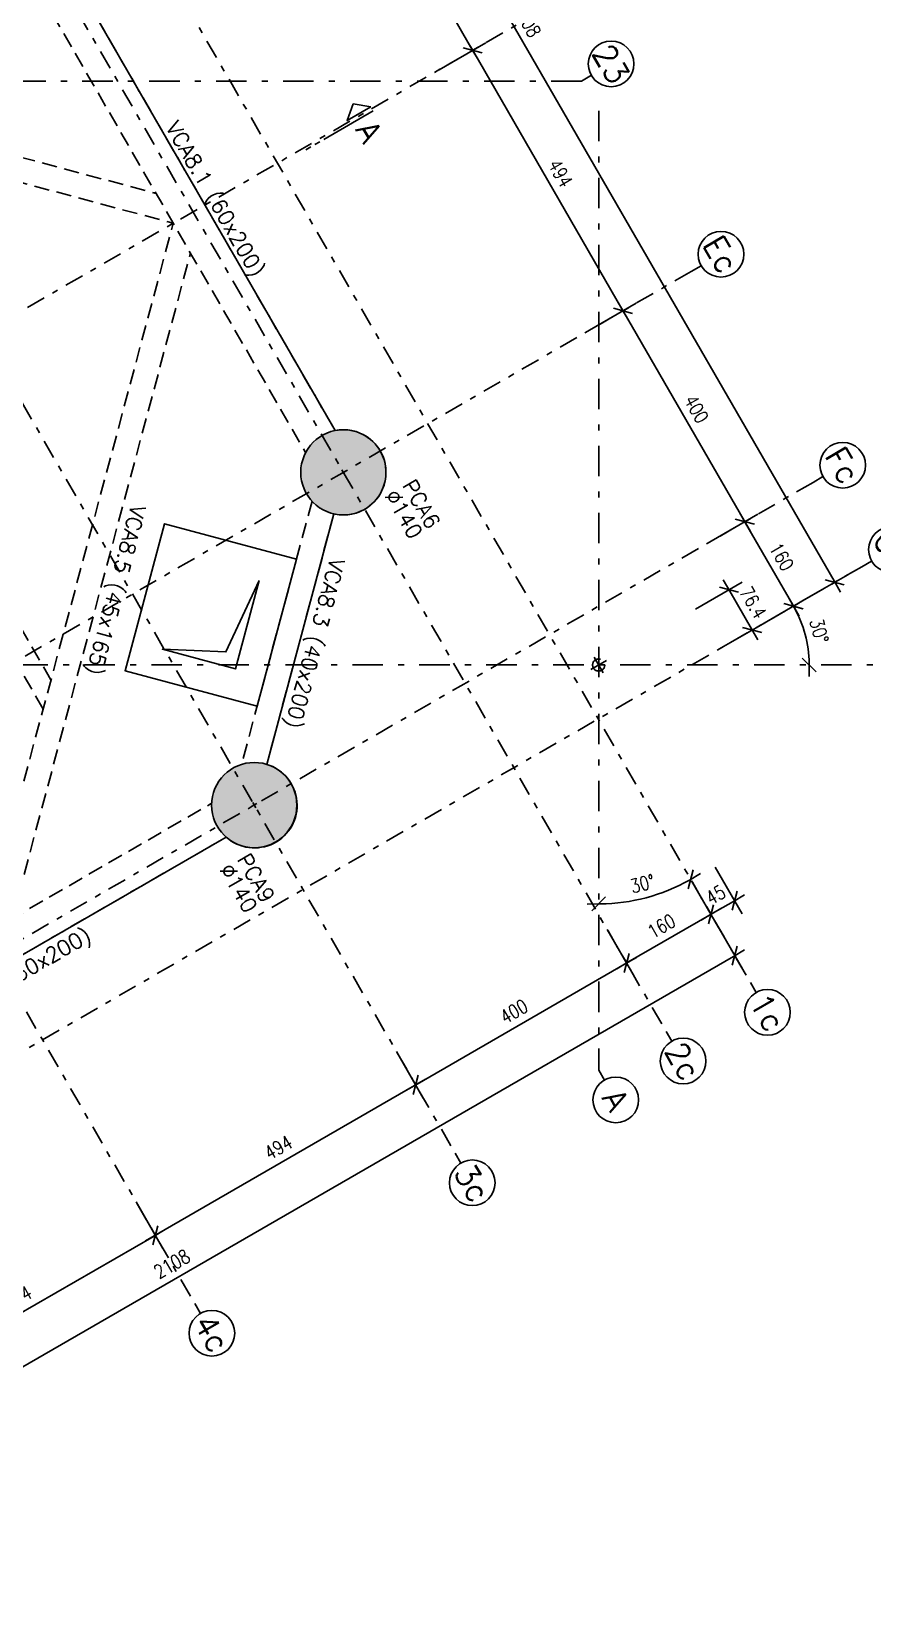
# Model space of a CAD drawing. Header units: metres. Extents: x 661733 to 661987, y 8168511 to 8168781.
# Drawn here: x 661914.53 to 661928.34, y 8168569.17 to 8168595.19 of the extents above; entities that cross this region are included whole.
import ezdxf
from ezdxf.enums import TextEntityAlignment as Align

# ---------------------------------------------------------------- set-up
doc = ezdxf.new("R2010")
doc.units = ezdxf.units.M
doc.header["$MEASUREMENT"] = 0
doc.linetypes.add('SPX-CAMPANARIO$0$DASHDOT2', pattern=[0.5, 0.25, -0.125, 0, -0.125])
doc.linetypes.add('SPX-CAMPANARIO$0$HIDDEN2', pattern=[0.1875, 0.125, -0.0625])
doc.layers.get('0').update_dxf_attribs({"linetype": 'CONTINUOUS'})
doc.layers.get('Defpoints').update_dxf_attribs({"linetype": 'CONTINUOUS'})
for name, color, linetype in [('SPX-CAMPANARIO$0$SP 00 Me1', 9, 'SPX-CAMPANARIO$0$DASHDOT2'), ('SPX-CAMPANARIO$0$SP0Me1', 9, 'SPX-CAMPANARIO$0$DASHDOT2'), ('SPX-CAMPANARIO$0$SP1CRT1', 3, 'CONTINUOUS'), ('SPX-CAMPANARIO$0$SP1INV1', 5, 'SPX-CAMPANARIO$0$HIDDEN2'), ('SPX-CAMPANARIO$0$SP1VST1', 2, 'CONTINUOUS'), ('SPX-CAMPANARIO$0$SP1VST3', 5, 'CONTINUOUS'), ('SPX-CAMPANARIO$0$SP3HT2', 254, 'CONTINUOUS'), ('SPX-CAMPANARIO$0$SP4DIM1', 5, 'CONTINUOUS'), ('SPX-CAMPANARIO$0$SP4TXT 2', 2, 'CONTINUOUS'), ('SPX-CAMPANARIO$0$SP4TXT4', 4, 'CONTINUOUS')]:
    doc.layers.add(name, color=color, linetype=linetype)
doc.styles.add('SPX-CAMPANARIO$0$SP_T-Geral', font='romans.shx')
doc.styles.add('SPX-CAMPANARIO$0$SP_TD_w.8', font='romans.shx', dxfattribs={"width": 0.8})
doc.dimstyles.new('SPX-CAMPANARIO$0$SP_D125cm_18', dxfattribs={"dimtxt": 0.225, "dimasz": 0.025, "dimexe": 0.25, "dimexo": 0.125, "dimgap": 0.125, "dimtad": 1, "dimdec": 1, "dimlfac": 100, "dimdsep": 46, "dimtxsty": 'SPX-CAMPANARIO$0$SP_TD_w.8', "dimblk": 'SPX-CAMPANARIO$0$TIC', "dimcen": 0.0125, "dimdle": 0.125, "dimclrt": 2, "dimadec": 3, "dimazin": 2, "dimtfac": 1, "dimtdec": 1, "dimtmove": 0, "dimatfit": 3, "dimfxl": 0.2, "dimtolj": 1, "dimtzin": 0, "dimarcsym": 0})

# ---------------------------------------------------------------- blocks, each defined once
blk = doc.blocks.new('SPX-CAMPANARIO$0$TIC')
at = {"color": 2, "linetype": 'Continuous'}
blk.add_line((4.6, 4.6), (-4.6, -4.6), dxfattribs=at)
at = {"color": 5}
blk.add_line((-1, 0), (7.5, 0), dxfattribs=at)
blk = doc.blocks.new('*D57')
at = {"layer": 'Defpoints', "color": 0, "linetype": 'Continuous', "transparency": 16777216}
for p in [(-3.938, 0), (-3.178, 0), (-3.178, -2.725)]:
    blk.add_point(p, dxfattribs=at)
at = {"layer": 'SPX-CAMPANARIO$0$SP4DIM1', "color": 0, "linetype": 'Continuous', "lineweight": -2, "transparency": 16777216}
for p, q in [((-3.303, 0), (-4.188, 0)), ((-3.938, -2.7), (-3.938, -0.025)), ((-3.303, -2.725), (-4.188, -2.725))]:
    blk.add_line(p, q, dxfattribs=at)
at = {"layer": 'SPX-CAMPANARIO$0$SP4DIM1', "color": 0, "linetype": 'Continuous', "lineweight": -2, "transparency": 16777216, "xscale": 0.025, "yscale": 0.025, "zscale": 0.025}
for p, rotation in [((-3.938, 0), 90), ((-3.938, -2.725), 270)]:
    blk.add_blockref('SPX-CAMPANARIO$0$TIC', p, dxfattribs=dict(at, rotation=rotation))
at = {"layer": 'SPX-CAMPANARIO$0$SP4DIM1', "color": 2, "linetype": 'Continuous', "transparency": 16777216, "insert": (-4.175, -1.363), "char_height": 0.225, "attachment_point": 5, "rotation": 90, "style": 'SPX-CAMPANARIO$0$SP_TD_w.8'}
blk.add_mtext('\\A1;273', dxfattribs=at)
blk = doc.blocks.new('*D58')
at = {"layer": 'Defpoints', "color": 0, "linetype": 'Continuous', "transparency": 16777216}
for p in [(-3.178, 2.725), (-3.938, 0), (-3.178, 0)]:
    blk.add_point(p, dxfattribs=at)
at = {"layer": 'SPX-CAMPANARIO$0$SP4DIM1', "color": 0, "linetype": 'Continuous', "lineweight": -2, "transparency": 16777216}
for p, q in [((-3.303, 2.725), (-4.188, 2.725)), ((-3.938, 2.7), (-3.938, 0.025)), ((-3.303, 0), (-4.188, 0))]:
    blk.add_line(p, q, dxfattribs=at)
at = {"layer": 'SPX-CAMPANARIO$0$SP4DIM1', "color": 0, "linetype": 'Continuous', "lineweight": -2, "transparency": 16777216, "xscale": 0.025, "yscale": 0.025, "zscale": 0.025}
for p, rotation in [((-3.938, 2.725), 90), ((-3.938, 0), 270)]:
    blk.add_blockref('SPX-CAMPANARIO$0$TIC', p, dxfattribs=dict(at, rotation=rotation))
at = {"layer": 'SPX-CAMPANARIO$0$SP4DIM1', "color": 2, "linetype": 'Continuous', "transparency": 16777216, "insert": (-4.175, 1.362), "char_height": 0.225, "attachment_point": 5, "rotation": 90, "style": 'SPX-CAMPANARIO$0$SP_TD_w.8'}
blk.add_mtext('\\A1;273', dxfattribs=at)
blk = doc.blocks.new('*U61')
at = {"layer": 'SPX-CAMPANARIO$0$SP 00 Me1', "color": 0, "linetype": 'Continuous'}
blk.add_line((0, -0.15), (0, 0), dxfattribs=at)
blk.add_circle((0, -0.45), 0.3, dxfattribs=at)
at = {"layer": 'SPX-CAMPANARIO$0$SP 00 Me1', "color": 0, "linetype": 'Continuous', "style": 'SPX-CAMPANARIO$0$SP_T-Geral'}
blk.add_attdef('EIXO?', text='', height=0.3, dxfattribs=at).set_placement((0, -0.45), align=Align.MIDDLE_CENTER)
blk = doc.blocks.new('*D78')
at = {"layer": 'Defpoints', "color": 0, "linetype": 'Continuous', "transparency": 16777216}
for p in [(10.539, 15.027), (-10.539, 14.267), (10.539, 14.267)]:
    blk.add_point(p, dxfattribs=at)
at = {"layer": 'SPX-CAMPANARIO$0$SP4DIM1', "color": 0, "linetype": 'Continuous', "lineweight": -2, "transparency": 16777216}
for p, q in [((-10.539, 14.392), (-10.539, 15.277)), ((10.539, 14.392), (10.539, 15.277)), ((-10.514, 15.027), (10.514, 15.027))]:
    blk.add_line(p, q, dxfattribs=at)
at = {"layer": 'SPX-CAMPANARIO$0$SP4DIM1', "color": 0, "linetype": 'Continuous', "lineweight": -2, "transparency": 16777216, "xscale": 0.025, "yscale": 0.025, "zscale": 0.025, "rotation": 180}
blk.add_blockref('SPX-CAMPANARIO$0$TIC', (-10.539, 15.027), dxfattribs=at)
at = {"layer": 'SPX-CAMPANARIO$0$SP4DIM1', "color": 0, "linetype": 'Continuous', "lineweight": -2, "transparency": 16777216, "xscale": 0.025, "yscale": 0.025, "zscale": 0.025}
blk.add_blockref('SPX-CAMPANARIO$0$TIC', (10.539, 15.027), dxfattribs=at)
at = {"layer": 'SPX-CAMPANARIO$0$SP4DIM1', "color": 2, "linetype": 'Continuous', "transparency": 16777216, "insert": (0, 15.264), "char_height": 0.225, "attachment_point": 5, "style": 'SPX-CAMPANARIO$0$SP_TD_w.8'}
blk.add_mtext('\\A1;2108', dxfattribs=at)
blk = doc.blocks.new('*D80')
at = {"layer": 'Defpoints', "color": 0, "linetype": 'Continuous', "transparency": 16777216}
for p in [(0, 14.244), (-4.939, 13.484), (0, 13.484)]:
    blk.add_point(p, dxfattribs=at)
at = {"layer": 'SPX-CAMPANARIO$0$SP4DIM1', "color": 0, "linetype": 'Continuous', "lineweight": -2, "transparency": 16777216}
for p, q in [((-4.939, 13.609), (-4.939, 14.494)), ((0, 13.609), (0, 14.494)), ((-4.914, 14.244), (-0.025, 14.244))]:
    blk.add_line(p, q, dxfattribs=at)
at = {"layer": 'SPX-CAMPANARIO$0$SP4DIM1', "color": 0, "linetype": 'Continuous', "lineweight": -2, "transparency": 16777216, "xscale": 0.025, "yscale": 0.025, "zscale": 0.025, "rotation": 180}
blk.add_blockref('SPX-CAMPANARIO$0$TIC', (-4.939, 14.244), dxfattribs=at)
at = {"layer": 'SPX-CAMPANARIO$0$SP4DIM1', "color": 0, "linetype": 'Continuous', "lineweight": -2, "transparency": 16777216, "xscale": 0.025, "yscale": 0.025, "zscale": 0.025}
blk.add_blockref('SPX-CAMPANARIO$0$TIC', (0, 14.244), dxfattribs=at)
at = {"layer": 'SPX-CAMPANARIO$0$SP4DIM1', "color": 2, "linetype": 'Continuous', "transparency": 16777216, "insert": (-2.47, 14.481), "char_height": 0.225, "attachment_point": 5, "style": 'SPX-CAMPANARIO$0$SP_TD_w.8'}
blk.add_mtext('\\A1;494', dxfattribs=at)
blk = doc.blocks.new('*D81')
at = {"layer": 'Defpoints', "color": 0, "linetype": 'Continuous', "transparency": 16777216}
for p in [(4.939, 14.244), (0, 13.484), (4.939, 13.484)]:
    blk.add_point(p, dxfattribs=at)
at = {"layer": 'SPX-CAMPANARIO$0$SP4DIM1', "color": 0, "linetype": 'Continuous', "lineweight": -2, "transparency": 16777216}
for p, q in [((0, 13.609), (0, 14.494)), ((4.939, 13.609), (4.939, 14.494)), ((0.025, 14.244), (4.914, 14.244))]:
    blk.add_line(p, q, dxfattribs=at)
at = {"layer": 'SPX-CAMPANARIO$0$SP4DIM1', "color": 0, "linetype": 'Continuous', "lineweight": -2, "transparency": 16777216, "xscale": 0.025, "yscale": 0.025, "zscale": 0.025, "rotation": 180}
blk.add_blockref('SPX-CAMPANARIO$0$TIC', (0, 14.244), dxfattribs=at)
at = {"layer": 'SPX-CAMPANARIO$0$SP4DIM1', "color": 0, "linetype": 'Continuous', "lineweight": -2, "transparency": 16777216, "xscale": 0.025, "yscale": 0.025, "zscale": 0.025}
blk.add_blockref('SPX-CAMPANARIO$0$TIC', (4.939, 14.244), dxfattribs=at)
at = {"layer": 'SPX-CAMPANARIO$0$SP4DIM1', "color": 2, "linetype": 'Continuous', "transparency": 16777216, "insert": (2.47, 14.481), "char_height": 0.225, "attachment_point": 5, "style": 'SPX-CAMPANARIO$0$SP_TD_w.8'}
blk.add_mtext('\\A1;494', dxfattribs=at)
blk = doc.blocks.new('*D82')
at = {"layer": 'Defpoints', "color": 0, "linetype": 'Continuous', "transparency": 16777216}
for p in [(8.939, 14.244), (4.939, 13.484), (8.939, 13.484)]:
    blk.add_point(p, dxfattribs=at)
at = {"layer": 'SPX-CAMPANARIO$0$SP4DIM1', "color": 0, "linetype": 'Continuous', "lineweight": -2, "transparency": 16777216}
for p, q in [((4.939, 13.609), (4.939, 14.494)), ((8.939, 13.609), (8.939, 14.494)), ((4.964, 14.244), (8.914, 14.244))]:
    blk.add_line(p, q, dxfattribs=at)
at = {"layer": 'SPX-CAMPANARIO$0$SP4DIM1', "color": 0, "linetype": 'Continuous', "lineweight": -2, "transparency": 16777216, "xscale": 0.025, "yscale": 0.025, "zscale": 0.025, "rotation": 180}
blk.add_blockref('SPX-CAMPANARIO$0$TIC', (4.939, 14.244), dxfattribs=at)
at = {"layer": 'SPX-CAMPANARIO$0$SP4DIM1', "color": 0, "linetype": 'Continuous', "lineweight": -2, "transparency": 16777216, "xscale": 0.025, "yscale": 0.025, "zscale": 0.025}
blk.add_blockref('SPX-CAMPANARIO$0$TIC', (8.939, 14.244), dxfattribs=at)
at = {"layer": 'SPX-CAMPANARIO$0$SP4DIM1', "color": 2, "linetype": 'Continuous', "transparency": 16777216, "insert": (6.939, 14.481), "char_height": 0.225, "attachment_point": 5, "style": 'SPX-CAMPANARIO$0$SP_TD_w.8'}
blk.add_mtext('\\A1;400', dxfattribs=at)
blk = doc.blocks.new('*D83')
at = {"layer": 'Defpoints', "color": 0, "linetype": 'Continuous', "transparency": 16777216}
for p in [(10.539, 14.244), (8.939, 13.484), (10.539, 13.484)]:
    blk.add_point(p, dxfattribs=at)
at = {"layer": 'SPX-CAMPANARIO$0$SP4DIM1', "color": 0, "linetype": 'Continuous', "lineweight": -2, "transparency": 16777216}
for p, q in [((8.939, 13.609), (8.939, 14.494)), ((10.539, 13.609), (10.539, 14.494)), ((8.964, 14.244), (10.514, 14.244))]:
    blk.add_line(p, q, dxfattribs=at)
at = {"layer": 'SPX-CAMPANARIO$0$SP4DIM1', "color": 0, "linetype": 'Continuous', "lineweight": -2, "transparency": 16777216, "xscale": 0.025, "yscale": 0.025, "zscale": 0.025, "rotation": 180}
blk.add_blockref('SPX-CAMPANARIO$0$TIC', (8.939, 14.244), dxfattribs=at)
at = {"layer": 'SPX-CAMPANARIO$0$SP4DIM1', "color": 0, "linetype": 'Continuous', "lineweight": -2, "transparency": 16777216, "xscale": 0.025, "yscale": 0.025, "zscale": 0.025}
blk.add_blockref('SPX-CAMPANARIO$0$TIC', (10.539, 14.244), dxfattribs=at)
at = {"layer": 'SPX-CAMPANARIO$0$SP4DIM1', "color": 2, "linetype": 'Continuous', "transparency": 16777216, "insert": (9.739, 14.481), "char_height": 0.225, "attachment_point": 5, "style": 'SPX-CAMPANARIO$0$SP_TD_w.8'}
blk.add_mtext('\\A1;160', dxfattribs=at)
blk = doc.blocks.new('*D86')
at = {"layer": 'Defpoints', "color": 0, "linetype": 'Continuous', "transparency": 16777216}
for p in [(13.484, 0), (14.244, 0), (13.484, -4.939)]:
    blk.add_point(p, dxfattribs=at)
at = {"layer": 'SPX-CAMPANARIO$0$SP4DIM1', "color": 0, "linetype": 'Continuous', "lineweight": -2, "transparency": 16777216}
for p, q in [((13.609, 0), (14.494, 0)), ((14.244, -4.914), (14.244, -0.025)), ((13.609, -4.939), (14.494, -4.939))]:
    blk.add_line(p, q, dxfattribs=at)
at = {"layer": 'SPX-CAMPANARIO$0$SP4DIM1', "color": 0, "linetype": 'Continuous', "lineweight": -2, "transparency": 16777216, "xscale": 0.025, "yscale": 0.025, "zscale": 0.025}
for p, rotation in [((14.244, 0), 90), ((14.244, -4.939), 270)]:
    blk.add_blockref('SPX-CAMPANARIO$0$TIC', p, dxfattribs=dict(at, rotation=rotation))
at = {"layer": 'SPX-CAMPANARIO$0$SP4DIM1', "color": 2, "linetype": 'Continuous', "transparency": 16777216, "insert": (14.006, -2.47), "char_height": 0.225, "attachment_point": 5, "rotation": 90, "style": 'SPX-CAMPANARIO$0$SP_TD_w.8'}
blk.add_mtext('\\A1;494', dxfattribs=at)
blk = doc.blocks.new('*D87')
at = {"layer": 'Defpoints', "color": 0, "linetype": 'Continuous', "transparency": 16777216}
for p in [(13.484, 4.939), (14.244, 4.939), (13.484, 0)]:
    blk.add_point(p, dxfattribs=at)
at = {"layer": 'SPX-CAMPANARIO$0$SP4DIM1', "color": 0, "linetype": 'Continuous', "lineweight": -2, "transparency": 16777216}
for p, q in [((13.609, 4.939), (14.494, 4.939)), ((14.244, 0.025), (14.244, 4.914)), ((13.609, 0), (14.494, 0))]:
    blk.add_line(p, q, dxfattribs=at)
at = {"layer": 'SPX-CAMPANARIO$0$SP4DIM1', "color": 0, "linetype": 'Continuous', "lineweight": -2, "transparency": 16777216, "xscale": 0.025, "yscale": 0.025, "zscale": 0.025}
for p, rotation in [((14.244, 4.939), 90), ((14.244, 0), 270)]:
    blk.add_blockref('SPX-CAMPANARIO$0$TIC', p, dxfattribs=dict(at, rotation=rotation))
at = {"layer": 'SPX-CAMPANARIO$0$SP4DIM1', "color": 2, "linetype": 'Continuous', "transparency": 16777216, "insert": (14.006, 2.47), "char_height": 0.225, "attachment_point": 5, "rotation": 90, "style": 'SPX-CAMPANARIO$0$SP_TD_w.8'}
blk.add_mtext('\\A1;494', dxfattribs=at)
blk = doc.blocks.new('*D88')
at = {"layer": 'Defpoints', "color": 0, "linetype": 'Continuous', "transparency": 16777216}
for p in [(13.484, 8.939), (14.244, 8.939), (13.484, 4.939)]:
    blk.add_point(p, dxfattribs=at)
at = {"layer": 'SPX-CAMPANARIO$0$SP4DIM1', "color": 0, "linetype": 'Continuous', "lineweight": -2, "transparency": 16777216}
for p, q in [((13.609, 8.939), (14.494, 8.939)), ((14.244, 4.964), (14.244, 8.914)), ((13.609, 4.939), (14.494, 4.939))]:
    blk.add_line(p, q, dxfattribs=at)
at = {"layer": 'SPX-CAMPANARIO$0$SP4DIM1', "color": 0, "linetype": 'Continuous', "lineweight": -2, "transparency": 16777216, "xscale": 0.025, "yscale": 0.025, "zscale": 0.025}
for p, rotation in [((14.244, 8.939), 90), ((14.244, 4.939), 270)]:
    blk.add_blockref('SPX-CAMPANARIO$0$TIC', p, dxfattribs=dict(at, rotation=rotation))
at = {"layer": 'SPX-CAMPANARIO$0$SP4DIM1', "color": 2, "linetype": 'Continuous', "transparency": 16777216, "insert": (14.006, 6.939), "char_height": 0.225, "attachment_point": 5, "rotation": 90, "style": 'SPX-CAMPANARIO$0$SP_TD_w.8'}
blk.add_mtext('\\A1;400', dxfattribs=at)
blk = doc.blocks.new('*D89')
at = {"layer": 'Defpoints', "color": 0, "linetype": 'Continuous', "transparency": 16777216}
for p in [(13.484, 10.539), (14.244, 10.539), (13.484, 8.939)]:
    blk.add_point(p, dxfattribs=at)
at = {"layer": 'SPX-CAMPANARIO$0$SP4DIM1', "color": 0, "linetype": 'Continuous', "lineweight": -2, "transparency": 16777216}
for p, q in [((13.609, 10.539), (14.494, 10.539)), ((14.244, 8.964), (14.244, 10.514)), ((13.609, 8.939), (14.494, 8.939))]:
    blk.add_line(p, q, dxfattribs=at)
at = {"layer": 'SPX-CAMPANARIO$0$SP4DIM1', "color": 0, "linetype": 'Continuous', "lineweight": -2, "transparency": 16777216, "xscale": 0.025, "yscale": 0.025, "zscale": 0.025}
for p, rotation in [((14.244, 10.539), 90), ((14.244, 8.939), 270)]:
    blk.add_blockref('SPX-CAMPANARIO$0$TIC', p, dxfattribs=dict(at, rotation=rotation))
at = {"layer": 'SPX-CAMPANARIO$0$SP4DIM1', "color": 2, "linetype": 'Continuous', "transparency": 16777216, "insert": (14.006, 9.739), "char_height": 0.225, "attachment_point": 5, "rotation": 90, "style": 'SPX-CAMPANARIO$0$SP_TD_w.8'}
blk.add_mtext('\\A1;160', dxfattribs=at)
blk = doc.blocks.new('*D90')
at = {"layer": 'Defpoints', "color": 0, "linetype": 'Continuous', "transparency": 16777216}
for p in [(14.267, 10.539), (15.027, 10.539), (14.267, -10.539)]:
    blk.add_point(p, dxfattribs=at)
at = {"layer": 'SPX-CAMPANARIO$0$SP4DIM1', "color": 0, "linetype": 'Continuous', "lineweight": -2, "transparency": 16777216}
for p, q in [((14.392, 10.539), (15.277, 10.539)), ((15.027, -10.514), (15.027, 10.514)), ((14.392, -10.539), (15.277, -10.539))]:
    blk.add_line(p, q, dxfattribs=at)
at = {"layer": 'SPX-CAMPANARIO$0$SP4DIM1', "color": 0, "linetype": 'Continuous', "lineweight": -2, "transparency": 16777216, "xscale": 0.025, "yscale": 0.025, "zscale": 0.025}
for p, rotation in [((15.027, 10.539), 90), ((15.027, -10.539), 270)]:
    blk.add_blockref('SPX-CAMPANARIO$0$TIC', p, dxfattribs=dict(at, rotation=rotation))
at = {"layer": 'SPX-CAMPANARIO$0$SP4DIM1', "color": 2, "linetype": 'Continuous', "transparency": 16777216, "insert": (14.789, 0), "char_height": 0.225, "attachment_point": 5, "rotation": 90, "style": 'SPX-CAMPANARIO$0$SP_TD_w.8'}
blk.add_mtext('\\A1;2108', dxfattribs=at)
blk = doc.blocks.new('*D91')
at = {"layer": 'Defpoints', "color": 0, "linetype": 'Continuous', "transparency": 16777216}
for p in [(10.539, 15.539), (12.403, 15.539), (11.2, 14.127), (-5.021, -14.639), (10.539, -14.639)]:
    blk.add_point(p, dxfattribs=at)
at = {"layer": 'SPX-CAMPANARIO$0$SP4DIM1', "color": 0, "linetype": 'Continuous', "lineweight": -2, "transparency": 16777216}
blk.add_arc((10.539, 12.312), 1.931, 60.7418, 89.2582, dxfattribs=at)
at = {"layer": 'SPX-CAMPANARIO$0$SP4DIM1', "color": 0, "linetype": 'Continuous', "lineweight": -2, "transparency": 16777216, "xscale": 0.025, "yscale": 0.025, "zscale": 0.025}
for p, rotation in [((10.539, 14.243), 179.6291151257718), ((11.505, 13.984), 330.3708836166287)]:
    blk.add_blockref('SPX-CAMPANARIO$0$TIC', p, dxfattribs=dict(at, rotation=rotation))
at = {"layer": 'SPX-CAMPANARIO$0$SP4DIM1', "color": 2, "linetype": 'Continuous', "transparency": 16777216, "insert": (11.101, 14.407), "char_height": 0.225, "attachment_point": 5, "rotation": 345, "style": 'SPX-CAMPANARIO$0$SP_TD_w.8'}
blk.add_mtext('\\A1;30°', dxfattribs=at)
blk = doc.blocks.new('*D92')
at = {"layer": 'Defpoints', "color": 0, "linetype": 'Continuous', "transparency": 16777216}
for p in [(1.895, 15.539), (-14.639, 10.539), (15.539, 10.539), (13.397, 9.505), (15.539, 7.662)]:
    blk.add_point(p, dxfattribs=at)
at = {"layer": 'SPX-CAMPANARIO$0$SP4DIM1', "color": 0, "linetype": 'Continuous', "lineweight": -2, "transparency": 16777216}
blk.add_arc((10.555, 10.539), 3.024, 330.4737, 359.5263, dxfattribs=at)
at = {"layer": 'SPX-CAMPANARIO$0$SP4DIM1', "color": 0, "linetype": 'Continuous', "lineweight": -2, "transparency": 16777216, "xscale": 0.025, "yscale": 0.025, "zscale": 0.025}
for p, rotation in [((13.579, 10.539), 89.76313876443008), ((13.174, 9.027), 240.2368611810396)]:
    blk.add_blockref('SPX-CAMPANARIO$0$TIC', p, dxfattribs=dict(at, rotation=rotation))
at = {"layer": 'SPX-CAMPANARIO$0$SP4DIM1', "color": 2, "linetype": 'Continuous', "transparency": 16777216, "insert": (13.247, 9.818), "char_height": 0.225, "attachment_point": 5, "rotation": 75, "style": 'SPX-CAMPANARIO$0$SP_TD_w.8'}
blk.add_mtext('\\A1;30°', dxfattribs=at)
blk = doc.blocks.new('*D93')
at = {"layer": 'Defpoints', "color": 0, "linetype": 'Continuous', "transparency": 16777216}
for p in [(10.539, 13.461), (9.776, 12.701), (10.539, 12.701)]:
    blk.add_point(p, dxfattribs=at)
at = {"layer": 'SPX-CAMPANARIO$0$SP4DIM1', "color": 0, "linetype": 'Continuous', "lineweight": -2, "transparency": 16777216}
for p, q in [((9.776, 12.826), (9.776, 13.711)), ((10.539, 12.826), (10.539, 13.711)), ((9.801, 13.461), (10.514, 13.461))]:
    blk.add_line(p, q, dxfattribs=at)
at = {"layer": 'SPX-CAMPANARIO$0$SP4DIM1', "color": 0, "linetype": 'Continuous', "lineweight": -2, "transparency": 16777216, "xscale": 0.025, "yscale": 0.025, "zscale": 0.025, "rotation": 180}
blk.add_blockref('SPX-CAMPANARIO$0$TIC', (9.776, 13.461), dxfattribs=at)
at = {"layer": 'SPX-CAMPANARIO$0$SP4DIM1', "color": 0, "linetype": 'Continuous', "lineweight": -2, "transparency": 16777216, "xscale": 0.025, "yscale": 0.025, "zscale": 0.025}
blk.add_blockref('SPX-CAMPANARIO$0$TIC', (10.539, 13.461), dxfattribs=at)
at = {"layer": 'SPX-CAMPANARIO$0$SP4DIM1', "color": 2, "linetype": 'Continuous', "transparency": 16777216, "insert": (10.158, 13.699), "char_height": 0.225, "attachment_point": 5, "style": 'SPX-CAMPANARIO$0$SP_TD_w.8'}
blk.add_mtext('\\A1;76.4', dxfattribs=at)
blk = doc.blocks.new('*D94')
at = {"layer": 'Defpoints', "color": 0, "linetype": 'Continuous', "transparency": 16777216}
for p in [(13.484, 10.989), (13.484, 10.539), (14.244, 10.539)]:
    blk.add_point(p, dxfattribs=at)
at = {"layer": 'SPX-CAMPANARIO$0$SP4DIM1', "color": 0, "linetype": 'Continuous', "lineweight": -2, "transparency": 16777216}
for p, q in [((13.609, 10.989), (14.494, 10.989)), ((14.244, 10.964), (14.244, 10.564)), ((13.609, 10.539), (14.494, 10.539))]:
    blk.add_line(p, q, dxfattribs=at)
at = {"layer": 'SPX-CAMPANARIO$0$SP4DIM1', "color": 0, "linetype": 'Continuous', "lineweight": -2, "transparency": 16777216, "xscale": 0.025, "yscale": 0.025, "zscale": 0.025}
for p, rotation in [((14.244, 10.989), 90), ((14.244, 10.539), 270)]:
    blk.add_blockref('SPX-CAMPANARIO$0$TIC', p, dxfattribs=dict(at, rotation=rotation))
at = {"layer": 'SPX-CAMPANARIO$0$SP4DIM1', "color": 2, "linetype": 'Continuous', "transparency": 16777216, "insert": (14.006, 10.764), "char_height": 0.225, "attachment_point": 5, "rotation": 90, "style": 'SPX-CAMPANARIO$0$SP_TD_w.8'}
blk.add_mtext('\\A1;45', dxfattribs=at)
blk = doc.blocks.new('SPX-CAMPANARIO$0$SP_P_140')
at = {"layer": 'SPX-CAMPANARIO$0$SP3HT2', "linetype": 'Continuous'}
h = blk.add_hatch(color=256, dxfattribs=at)
h.dxf.hatch_style = 1
edge = h.paths.add_edge_path()
edge.add_arc((0, 0), 0.7, 0, 360)
at = {"layer": 'Defpoints'}
for p, q in [((-0.05, 0), (0.05, 0)), ((0, -0.05), (0, 0.05))]:
    blk.add_line(p, q, dxfattribs=at)
at = {"layer": 'SPX-CAMPANARIO$0$SP1CRT1', "ltscale": 10}
blk.add_circle((0, 0), 0.7, dxfattribs=at)
blk = doc.blocks.new('SPX-CAMPANARIO$0$ELEV02')
at = {"layer": 'SPX-CAMPANARIO$0$SP1VST1'}
for points in [[(-7.556, 5.793), (-5.968, 4.205), (-4.2, 5.973), (-5.788, 7.56)], [(7.556, 5.793), (5.968, 4.205), (4.2, 5.973), (5.788, 7.56)]]:
    blk.add_lwpolyline(points, close=True, dxfattribs=at)
at = {"layer": 'SPX-CAMPANARIO$0$SP1VST3'}
for points in [[(-5.788, 6.853), (-6.849, 5.793), (-5.968, 4.912), (-6.527, 5.793), (-5.788, 6.853)], [(5.788, 6.853), (6.849, 5.793), (5.968, 4.912), (6.527, 5.793), (5.788, 6.853)]]:
    blk.add_lwpolyline(points, dxfattribs=at)
blk = doc.blocks.new('SPX-CAMPANARIO$0$SP_IND_CORTE2')
for p, q in [((-0.27, 0), (-1.02, 0)), ((-0.135, 0), (-0.21, 0)), ((0, 0), (-0.075, 0))]:
    blk.add_line(p, q)
blk.add_lwpolyline([(-1.02, 0.06), (-0.66, 0.06), (-0.84, 0.21)], close=True)
at = {"style": 'SPX-CAMPANARIO$0$SP_T-Geral'}
blk.add_attdef('1', text='', height=0.3, dxfattribs=at).set_placement((-0.84, -0.2), align=Align.MIDDLE_CENTER)
blk = doc.blocks.new('SPX-CAMPANARIO$0$02')
at = {"layer": 'SPX-CAMPANARIO$0$SP1INV1', "ltscale": 2}
for p, q in [((-8.564, 0), (0, 8.564)), ((-8.564, 0.566), (-0.566, 8.564)), ((8.564, 0), (0, 8.564)), ((8.564, 0.566), (0.566, 8.564)), ((5.489, 3.075), (-5.489, 3.075)), ((5.839, 2.725), (-5.839, 2.725)), ((8.564, 0), (0, -8.564)), ((-8.564, 0), (0, -8.564)), ((-8.564, -0.566), (-0.566, -8.564)), ((8.564, -0.566), (0.566, -8.564)), ((5.839, -2.725), (-5.839, -2.725)), ((5.489, -3.075), (-5.489, -3.075))]:
    blk.add_line(p, q, dxfattribs=at)
at = {"layer": 'SPX-CAMPANARIO$0$SP4DIM1', "linetype": 'Continuous'}
for base, p1, p2, angle, picture, middle in [((-3.937713557, -0.000000014), (-3.177936707, 2.72499999), (-3.177936743, -0.000000014), 269.999999146, '*D58', (-4.175213557, 1.362499988)), ((-3.93771356, -0.00000001), (-3.17793669, -2.72500002), (-3.17793674, -0.00000001), 90.00000117, '*D57', (-4.17521356, -1.36250002))]:
    dim = blk.add_linear_dim(base=base, p1=p1, p2=p2, angle=angle, dimstyle='SPX-CAMPANARIO$0$SP_D125cm_18', override={"dimdec": 0}, dxfattribs=at)
    dim.commit()
    dim.dimension.update_dxf_attribs({"geometry": picture, "text_midpoint": middle})
blk = doc.blocks.new('SPX-CAMPANARIO$0$SP_EIXOS_CAMP')
at = {"layer": 'SPX-CAMPANARIO$0$SP0Me1', "ltscale": 2}
for p, q in [((1.3296, 15.5393), (-14.6393, -12.1197)), ((12.4027, 15.5393), (-5.021, -14.6393)), ((1.8951, 15.5393), (15.5393, 7.6618)), ((9.6258, 10.9894), (9.9258, 10.9894)), ((9.7758, 10.8394), (9.7758, 11.1394))]:
    blk.add_line(p, q, dxfattribs=at)
at = {"layer": 'SPX-CAMPANARIO$0$SP0Me1', "ltscale": 1.25}
for p, q in [((0, 15.5393), (0, -14.6393)), ((4.9393, 15.5393), (4.9393, -14.6393)), ((8.9393, 15.5393), (8.9393, -14.6393)), ((10.5393, 15.5393), (10.5393, -14.6393)), ((-14.6393, 10.5393), (15.5393, 10.5393)), ((-14.6393, 8.9393), (15.5393, 8.9393)), ((-14.6393, 4.9393), (15.5393, 4.9393)), ((-14.6393, 0), (15.5393, 0))]:
    blk.add_line(p, q, dxfattribs=at)
at = {"layer": 'SPX-CAMPANARIO$0$SP0Me1', "ltscale": 2}
blk.add_circle((9.7758, 10.9894), 0.1, dxfattribs=at)
at = {"layer": 'SPX-CAMPANARIO$0$SP0Me1'}
ref = blk.add_blockref('*U61', (1.3296, 15.5393), dxfattribs=dict(at, xscale=-1.25, yscale=1.25, zscale=1.25, rotation=180))
ref.add_attrib('EIXO?', '23', dxfattribs={"layer": 'SPX-CAMPANARIO$0$SP 00 Me1', "color": 0, "linetype": 'Continuous', "height": 0.375, "rotation": 0, "style": 'SPX-CAMPANARIO$0$SP_T-Geral'}).set_placement((1.3296, 16.1018), align=Align.MIDDLE_CENTER)
ref = blk.add_blockref('*U61', (4.9393, 15.5393), dxfattribs=dict(at, xscale=-1.25, yscale=1.25, zscale=1.25, rotation=180))
ref.add_attrib('EIXO?', 'Ec', dxfattribs={"layer": 'SPX-CAMPANARIO$0$SP 00 Me1', "color": 0, "linetype": 'Continuous', "height": 0.375, "rotation": 0, "style": 'SPX-CAMPANARIO$0$SP_T-Geral'}).set_placement((4.9393, 16.1018), align=Align.MIDDLE_CENTER)
ref = blk.add_blockref('*U61', (8.9393, 15.5393), dxfattribs=dict(at, xscale=-1.25, yscale=1.25, zscale=1.25, rotation=180))
ref.add_attrib('EIXO?', 'Fc', dxfattribs={"layer": 'SPX-CAMPANARIO$0$SP 00 Me1', "color": 0, "linetype": 'Continuous', "height": 0.375, "rotation": 0, "style": 'SPX-CAMPANARIO$0$SP_T-Geral'}).set_placement((8.9393, 16.1018), align=Align.MIDDLE_CENTER)
ref = blk.add_blockref('*U61', (10.5393, 15.5393), dxfattribs=dict(at, xscale=-1.25, yscale=1.25, zscale=1.25, rotation=180))
ref.add_attrib('EIXO?', 'Gc', dxfattribs={"layer": 'SPX-CAMPANARIO$0$SP 00 Me1', "color": 0, "linetype": 'Continuous', "height": 0.375, "rotation": 0, "style": 'SPX-CAMPANARIO$0$SP_T-Geral'}).set_placement((10.5393, 16.1018), align=Align.MIDDLE_CENTER)
ref = blk.add_blockref('*U61', (15.5393, 10.5393), dxfattribs=dict(at, xscale=1.25, yscale=1.25, zscale=1.25, rotation=90))
ref.add_attrib('EIXO?', '1c', dxfattribs={"layer": 'SPX-CAMPANARIO$0$SP 00 Me1', "color": 0, "linetype": 'Continuous', "height": 0.375, "rotation": 0, "style": 'SPX-CAMPANARIO$0$SP_T-Geral'}).set_placement((16.1018, 10.5393), align=Align.MIDDLE_CENTER)
ref = blk.add_blockref('*U61', (15.5393, 8.9393), dxfattribs=dict(at, xscale=1.25, yscale=1.25, zscale=1.25, rotation=90))
ref.add_attrib('EIXO?', '2c', dxfattribs={"layer": 'SPX-CAMPANARIO$0$SP 00 Me1', "color": 0, "linetype": 'Continuous', "height": 0.375, "rotation": 0, "style": 'SPX-CAMPANARIO$0$SP_T-Geral'}).set_placement((16.1018, 8.9393), align=Align.MIDDLE_CENTER)
ref = blk.add_blockref('*U61', (15.5393, 7.6618), dxfattribs=dict(at, xscale=1.25, yscale=1.25, zscale=1.25, rotation=90))
ref.add_attrib('EIXO?', 'A', dxfattribs={"layer": 'SPX-CAMPANARIO$0$SP 00 Me1', "color": 0, "linetype": 'Continuous', "height": 0.375, "rotation": 0, "style": 'SPX-CAMPANARIO$0$SP_T-Geral'}).set_placement((16.1018, 7.6618), align=Align.MIDDLE_CENTER)
ref = blk.add_blockref('*U61', (15.5393, 4.9393), dxfattribs=dict(at, xscale=1.25, yscale=1.25, zscale=1.25, rotation=90))
ref.add_attrib('EIXO?', '3c', dxfattribs={"layer": 'SPX-CAMPANARIO$0$SP 00 Me1', "color": 0, "linetype": 'Continuous', "height": 0.375, "rotation": 0, "style": 'SPX-CAMPANARIO$0$SP_T-Geral'}).set_placement((16.1018, 4.9393), align=Align.MIDDLE_CENTER)
ref = blk.add_blockref('*U61', (15.5393, 0), dxfattribs=dict(at, xscale=1.25, yscale=1.25, zscale=1.25, rotation=90))
ref.add_attrib('EIXO?', '4c', dxfattribs={"layer": 'SPX-CAMPANARIO$0$SP 00 Me1', "color": 0, "linetype": 'Continuous', "height": 0.375, "rotation": 0, "style": 'SPX-CAMPANARIO$0$SP_T-Geral'}).set_placement((16.1018, 0), align=Align.MIDDLE_CENTER)
at = {"layer": 'SPX-CAMPANARIO$0$SP4DIM1', "linetype": 'Continuous'}
for base, line1, line2, picture, middle in [((13.3967, 9.5052), ((1.8951, 15.5393), (15.5393, 7.6618)), ((-14.6393, 10.5393), (15.5393, 10.5393)), '*D92', (13.2466, 9.8182)), ((11.1998, 14.1265), ((10.5393, 15.5393), (10.5393, -14.6393)), ((12.4027, 15.5393), (-5.021, -14.6393)), '*D91', (11.1006, 14.4066))]:
    dim = blk.add_angular_dim_2l(base=base, line1=line1, line2=line2, dimstyle='SPX-CAMPANARIO$0$SP_D125cm_18', dxfattribs=at)
    dim.commit()
    dim.dimension.update_dxf_attribs({"geometry": picture, "text_midpoint": middle})
for base, p1, p2, picture, middle in [((10.5393, 15.0265), (-10.5393, 14.2667), (10.5393, 14.2667), '*D78', (0, 15.264)), ((4.9393, 14.2438), (0, 13.484), (4.9393, 13.484), '*D81', (2.4697, 14.4813))]:
    dim = blk.add_linear_dim(base=base, p1=p1, p2=p2, dimstyle='SPX-CAMPANARIO$0$SP_D125cm_18', override={"dimdec": 0}, dxfattribs=at)
    dim.commit()
    dim.dimension.update_dxf_attribs({"geometry": picture, "text_midpoint": middle})
for base, p1, p2, angle, picture, middle in [((0, 14.2438), (-4.9393, 13.484), (0, 13.484), 0, '*D80', (-2.4697, 14.4813)), ((15.0265, 10.5393), (14.2667, -10.5393), (14.2667, 10.5393), 90, '*D90', (14.789, 0)), ((14.2438, 4.9393), (13.484, 0), (13.484, 4.9393), 90, '*D87', (14.0063, 2.4697)), ((14.2438, 0), (13.484, -4.9393), (13.484, 0), 90, '*D86', (14.0063, -2.4697))]:
    dim = blk.add_linear_dim(base=base, p1=p1, p2=p2, angle=angle, dimstyle='SPX-CAMPANARIO$0$SP_D125cm_18', override={"dimdec": 0}, dxfattribs=at)
    dim.commit()
    dim.dimension.update_dxf_attribs({"geometry": picture, "text_midpoint": middle})
for base, p1, p2, picture, middle in [((8.9393, 14.2438), (4.9393, 13.484), (8.9393, 13.484), '*D82', (6.9393, 14.4813)), ((10.5393, 14.2438), (8.9393, 13.484), (10.5393, 13.484), '*D83', (9.7393, 14.4813))]:
    dim = blk.add_linear_dim(base=base, p1=p1, p2=p2, dimstyle='SPX-CAMPANARIO$0$SP_D125cm_18', dxfattribs=at)
    dim.commit()
    dim.dimension.update_dxf_attribs({"geometry": picture, "text_midpoint": middle})
dim = blk.add_linear_dim(base=(10.53934, 13.46101), p1=(9.77581, 12.70124), p2=(10.53934, 12.70124), dimstyle='SPX-CAMPANARIO$0$SP_D125cm_18', dxfattribs=at)
dim.commit()
dim.dimension.update_dxf_attribs({"geometry": '*D93', "text_midpoint": (10.15757, 13.46101), "dimtype": 128})
dim = blk.add_linear_dim(base=(14.2438, 10.5393), p1=(13.484, 10.9894), p2=(13.484, 10.5393), angle=270, dimstyle='SPX-CAMPANARIO$0$SP_D125cm_18', dxfattribs=at)
dim.commit()
dim.dimension.update_dxf_attribs({"geometry": '*D94', "text_midpoint": (14.2438, 10.7644), "dimtype": 128})
for base, p1, p2, picture, middle in [((14.2438, 10.5393), (13.484, 8.9393), (13.484, 10.5393), '*D89', (14.0063, 9.7393)), ((14.2438, 8.9393), (13.484, 4.9393), (13.484, 8.9393), '*D88', (14.0063, 6.9393))]:
    dim = blk.add_linear_dim(base=base, p1=p1, p2=p2, angle=90, dimstyle='SPX-CAMPANARIO$0$SP_D125cm_18', dxfattribs=at)
    dim.commit()
    dim.dimension.update_dxf_attribs({"geometry": picture, "text_midpoint": middle})
blk = doc.blocks.new('SPX-CAMPANARIO')
at = {"layer": 'SPX-CAMPANARIO$0$SP1INV1', "ltscale": 2}
for p, q in [((661915.2374, 8168596.0489), (661919.517, 8168588.6364)), ((661914.6835, 8168595.8084), (661919.0317, 8168588.2769)), ((661909.9493, 8168578.1649), (661917.4807, 8168582.5132)), ((661910.3114, 8168577.6812), (661917.7185, 8168581.9577))]:
    blk.add_line(p, q, dxfattribs=at)
for points in [[(661919.1368, 8168587.4787), (661917.9787, 8168583.1565)], [(661919.4951, 8168587.2704), (661918.3931, 8168583.1577)]]:
    blk.add_lwpolyline(points, dxfattribs=at)
at = {"layer": 'SPX-CAMPANARIO$0$SP1VST1'}
blk.add_lwpolyline([(661917.7264, 8168581.9622, 1.2444015), (661918.3931, 8168583.1577), (661919.4951, 8168587.2704, 1.2371466), (661919.5154, 8168588.6391), (661915.239, 8168596.0462, 1.2371466), (661914.0434, 8168596.713), (661909.9308, 8168597.8149, 1.2371465), (661908.562, 8168597.8353), (661901.1549, 8168593.5588, 1.2371465), (661900.4882, 8168592.3633), (661899.3862, 8168588.2506, 1.2371466), (661899.3659, 8168586.8819), (661903.6423, 8168579.4748, 1.2371466), (661904.8379, 8168578.808), (661908.9505, 8168577.706, 1.2371466), (661910.3193, 8168577.6857), (661917.7264, 8168581.9622)], format="xyb", dxfattribs=at)
for name, rotation in [('SPX-CAMPANARIO$0$02', 300.000000039103), ('SPX-CAMPANARIO$0$ELEV02', 300.000000039116)]:
    blk.add_blockref(name, (661909.4407, 8168587.7605), dxfattribs=dict(rotation=rotation))
at = {"color": 4, "xscale": -1, "rotation": 300.0000000450238}
blk.add_blockref('SPX-CAMPANARIO$0$SP_P_140', (661918.1879, 8168582.4885), dxfattribs=at)
at = {"layer": 'SPX-CAMPANARIO$0$SP 00 Me1', "linetype": 'Continuous', "rotation": 300.000000039103}
blk.add_blockref('SPX-CAMPANARIO$0$SP_EIXOS_CAMP', (661909.4407, 8168587.7605), dxfattribs=at)
at = {"layer": 'SPX-CAMPANARIO$0$SP1CRT1', "xscale": -1, "rotation": 300.0000000450238}
blk.add_blockref('SPX-CAMPANARIO$0$SP_P_140', (661919.652, 8168587.9526), dxfattribs=at)
at = {"layer": 'SPX-CAMPANARIO$0$SP4TXT4'}
ref = blk.add_blockref('SPX-CAMPANARIO$0$SP_IND_CORTE2', (661919.0361, 8168593.2507), dxfattribs=dict(at, xscale=-1.25, yscale=1.25, zscale=1.25, rotation=30.00000021257377))
ref.add_attrib('Nº', 'A', dxfattribs={"height": 0.375, "rotation": 300, "style": 'SPX-CAMPANARIO$0$SP_T-Geral'}).set_placement((661920.0761, 8168593.5495), align=Align.MIDDLE_CENTER)
at = {"layer": 'SPX-CAMPANARIO$0$SP4TXT 2', "char_height": 0.25, "line_spacing_factor": 0.8, "style": 'SPX-CAMPANARIO$0$SP_T-Geral'}
for s, insert, attachment_point, rotation in [('VCA8.1 (60x200)', (661917.3694, 8168592.3381), 8, 300), ('PCA6\\P%%C140', (661920.5742, 8168587.7196), 4, 300), ('VCA8.5 (45x165)', (661915.717, 8168586.0721), 8, 255), ('VCA8.3 (40x200)', (661918.9846, 8168585.1966), 8, 255), ('PCA9\\P%%C140', (661918.2879, 8168580.8373), 6, 300), ('VCA8.14 (60x200)', (661914.2392, 8168579.4311), 8, 30)]:
    blk.add_mtext(s, dxfattribs=dict(at, insert=insert, attachment_point=attachment_point, rotation=rotation))

msp = doc.modelspace()

# ---------------------------------------------------------------- block references
msp.add_blockref('SPX-CAMPANARIO', (0, 0))

doc.saveas('drawing.dxf')
